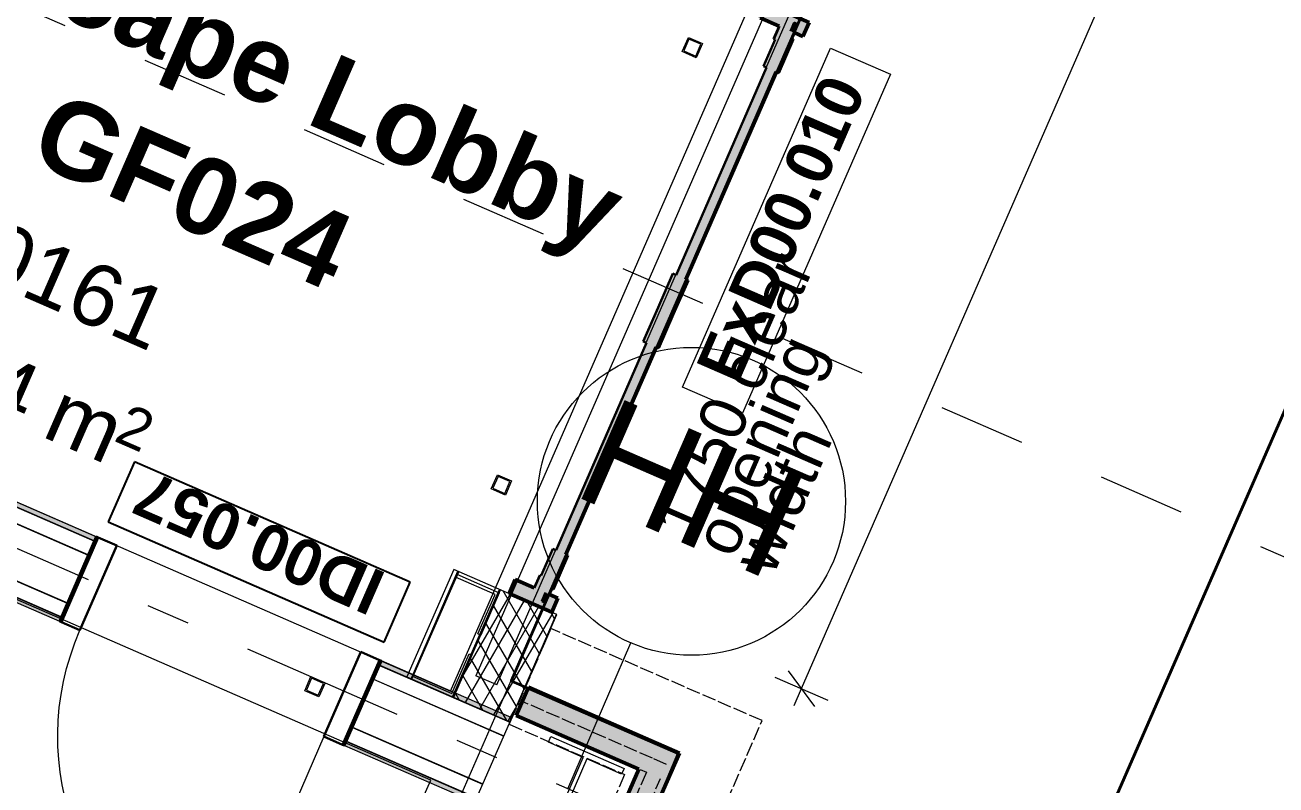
# Model space of a CAD drawing. Header units: millimetres. Extents: x -99530 to 90294, y -97212 to 56397.
# Drawn here: x -2837 to 1224, y -54804 to -52336 of the extents above; entities that cross this region are included whole.
import ezdxf
from ezdxf.enums import TextEntityAlignment as Align

# ---------------------------------------------------------------- set-up
doc = ezdxf.new("R2010")
doc.units = ezdxf.units.MM
doc.header["$MEASUREMENT"] = 0
for name, pattern in [('Dashed', [564.444447, 282.222223, -282.222223]), ('Double Dashed', [1093.611073, 529.166651, -211.666656, 141.111112, -211.666656]), ('Hidden Line', [55, 45, -10])]:
    doc.linetypes.add(name, pattern=pattern)
for name, color, linetype in [('A-25-M_Wall_Ext', 7, 'Continuous'), ('A-25-M_Wall_Int', 7, 'Continuous'), ('A-95-MC_Marker_Section_P2.Marker', 7, 'Continuous'), ('COLUMN.IFC Import', 7, 'Continuous'), ('New_A-05-M_Gross_Int_Circulation', 7, 'Continuous'), ('New_A-05-M_Gross_Int_WC_s', 7, 'Continuous'), ('New_A-15-MG_Structural_Grid_Phase_2', 7, 'Continuous'), ('New_A-20-M_Hard_Landscape', 7, 'Continuous'), ('New_A-25-M_Curtain_Wall', 7, 'Continuous'), ('New_A-25-M_Wall_Ext', 7, 'Continuous'), ('New_A-25-M_Wall_Int', 7, 'Continuous'), ('New_A-95-D_Dim_Grid.Dim', 7, 'Continuous'), ('New_ArchiCAD Door Markers', 7, 'Continuous'), ('New_ArchiCAD Doors', 7, 'Continuous')]:
    doc.layers.add(name, color=color, linetype=linetype)
for name, color, linetype, lineweight, true_color in [('A-25-M_Wall_Ext_Pen_No__107', 7, 'Continuous', 15, 0xa6a6a6), ('A-25-M_Wall_Ext_Pen_No__27', 7, 'Continuous', 50, 0x2a2a2a), ('A-25-M_Wall_Int_Pen_No__107', 7, 'Continuous', 15, 0xa6a6a6), ('New_A-05-M_Gross_Int_Circulation_Pen_No__74', 7, 'Continuous', 20, 0x606060), ('New_A-05-M_Gross_Int_WC_s_Pen_No__74', 7, 'Continuous', 20, 0x606060), ('New_A-15-MG_Structural_Grid_Phase_2_Pen_No__222', 7, 'Continuous', 13, 0x65af33), ('New_A-20-M_Hard_Landscape_Pen_No__53', 7, 'Continuous', 35, 0x444444), ('New_A-25-M_Curtain_Wall_Pen_No__103', 7, 'Continuous', 15, 0xa6a6a6), ('New_A-25-M_Curtain_Wall_Pen_No__144', 7, 'Continuous', 0, 0xc8c8c8), ('New_A-25-M_Curtain_Wall_Pen_No__23', 7, 'Continuous', 30, 0x2a2a2a), ('New_A-25-M_Curtain_Wall_Pen_No__27', 7, 'Continuous', 50, 0x2a2a2a), ('New_A-25-M_Wall_Ext_Pen_No__107', 7, 'Continuous', 15, 0xa6a6a6), ('New_A-25-M_Wall_Ext_Pen_No__27', 7, 'Continuous', 50, 0x2a2a2a), ('New_A-25-M_Wall_Int_Pen_No__107', 7, 'Continuous', 15, 0xa6a6a6), ('New_A-25-M_Wall_Int_Pen_No__81', 7, 'Continuous', 20, 0x6a6a6a), ('New_ArchiCAD Doors_Pen_No__43', 7, 'Continuous', 30, 0x444444), ('New_ArchiCAD Doors_Pen_No__63', 7, 'Continuous', 20, 0x606060)]:
    doc.layers.add(name, color=color, linetype=linetype, lineweight=lineweight, true_color=true_color)
for name, color, linetype, lineweight in [('A-25-M_Wall_Ext_Pen_No__87', 8, 'Continuous', 20), ('A-25-M_Wall_Int_Pen_No__1', 7, 'Continuous', 13), ('A-95-MC_Marker_Section_P2.Marker_Pen_No__1', 7, 'Continuous', 13), ('COLUMN.IFC Import_Pen_No__2', 8, 'Continuous', 15), ('New_A-25-M_Wall_Ext_Pen_No__87', 8, 'Continuous', 20), ('New_A-25-M_Wall_Int_Pen_No__1', 7, 'Continuous', 13), ('New_A-95-D_Dim_Grid.Dim_Pen_No__4', 7, 'Continuous', 20), ('New_A-95-P_Drawing_Pen_No__1', 7, 'Continuous', 13), ('New_A-95-P_Text_1_50_GA_Pen_No__1', 7, 'Continuous', 13), ('New_ArchiCAD Door Markers_Pen_No__1', 7, 'Continuous', 13), ('New_ArchiCAD Door Markers_Pen_No__5', 7, 'Continuous', 25), ('New_ArchiCAD Doors_Pen_No__1', 7, 'Continuous', 13), ('New_ArchiCAD Zone Stamps_Pen_No__6', 7, 'Continuous', 35), ('New_ArchiCAD Zone Stamps_Pen_No__9', 7, 'Continuous', 13)]:
    doc.layers.add(name, color=color, linetype=linetype, lineweight=lineweight)
doc.styles.add('GENERATED_STYLE_1', font='')
doc.styles.add('GENERATED_STYLE_2', font='')
doc.styles.add('GENERATED_STYLE_3', font='')
doc.styles.add('GENERATED_STYLE_4', font='')
doc.styles.get('GENERATED_STYLE_1').set_extended_font_data('Arial', bold=True)
doc.styles.get('GENERATED_STYLE_2').set_extended_font_data('Swis721 BT', bold=True)
doc.styles.get('GENERATED_STYLE_3').set_extended_font_data('Arial')
doc.styles.get('GENERATED_STYLE_4').set_extended_font_data('Swis721 BT')
doc.dimstyles.new('GENERATED_STYLE__2', dxfattribs={"dimtxt": 300, "dimasz": 95, "dimexe": 0.18, "dimexo": 0, "dimgap": 0.09, "dimtad": 1, "dimdec": 0, "dimzin": 0, "dimdsep": 46, "dimtxsty": 'GENERATED_STYLE_4', "dimblk": 'ARROWHEAD_2', "dimblk1": 'ARROWHEAD_2', "dimblk2": 'ARROWHEAD_2', "dimcen": 0.09, "dimclrd": 7, "dimclre": 7, "dimclrt": 7, "dimadec": 0, "dimazin": 0, "dimtfac": 1, "dimtdec": 4, "dimtmove": 0, "dimatfit": 3, "dimfxl": 1, "dimtolj": 1, "dimtzin": 0, "dimarcsym": 0})

# ---------------------------------------------------------------- blocks, each defined once
blk = doc.blocks.new('Wall_31_1', base_point=(-1372.9, -54449.3))
at = {"layer": 'A-25-M_Wall_Ext_Pen_No__87', "linetype": 'Continuous', "flags": 128}
for points in [[(1033.9, -48929.8), (-1372.9, -54449.3)], [(-1305, -54478.9), (1072.2, -49027.2)], [(-1306.9, -54478.1), (-1372.9, -54449.3)], [(-1305, -54478.9), (-1306.9, -54478.1)]]:
    blk.add_lwpolyline(points, dxfattribs=at)
blk = doc.blocks.new('Escape Lobby_INB 0161_52_1', base_point=(-2435.3, -53356.5))
at = {"layer": 'New_A-05-M_Gross_Int_Circulation_Pen_No__74', "linetype": 'Continuous'}
for p, q in [((-1455.6, -54499), (-432.3, -52152.1)), ((-4419.7, -53206.5), (-1455.6, -54499))]:
    blk.add_line(p, q, dxfattribs=at)
at = {"layer": 'New_ArchiCAD Zone Stamps_Pen_No__9'}
for tag, height, style, p in [('ROOM_NAME', 250, 'GENERATED_STYLE_1', (-3041.3, -51895.7)), ('zoneNameLine2', 250, 'GENERATED_STYLE_1', (-3229.8, -52327.9)), ('ROOM_NUMBER', 200, 'GENERATED_STYLE_3', (-3418.2, -52748.6)), ('measuredAreaCode', 200, 'GENERATED_STYLE_3', (-3575.2, -53108.7)), ('DUMMY_649', 200, 'GENERATED_STYLE_3', (-3267.8, -53242.7)), ('DUMMY_650', 200, 'GENERATED_STYLE_3', (-2778.5, -53456.1)), ('DUMMY_651', 133.3, 'GENERATED_STYLE_3', (-2499.2, -53562.7))]:
    blk.add_attdef(tag, text='', height=height, rotation=336.4404, dxfattribs=dict(at, style=style)).set_placement(p, align=Align.TOP_LEFT)
blk = doc.blocks.new('Male WC_INB 0163_87_1', base_point=(-7292.1, -60664.2))
at = {"layer": 'New_A-05-M_Gross_Int_WC_s_Pen_No__74', "linetype": 'Continuous'}
blk.add_line((-1519.7, -54788.4), (-3256.1, -54031.3), dxfattribs=at)
blk.add_arc((-26580.2, -43935.2), 27309.7, 326.63138, 336.58338, dxfattribs=at)
at = {"layer": 'New_ArchiCAD Zone Stamps_Pen_No__6'}
for tag, height, style, p in [('ROOM_NAME', 250, 'GENERATED_STYLE_1', (-7557.7, -59352)), ('zoneNameLine2', 250, 'GENERATED_STYLE_1', (-7746.1, -59784.1)), ('ROOM_NUMBER', 200, 'GENERATED_STYLE_3', (-7934.5, -60204.8)), ('measuredAreaCode', 200, 'GENERATED_STYLE_3', (-8091.6, -60564.9)), ('DUMMY_649', 200, 'GENERATED_STYLE_3', (-7784.2, -60699)), ('DUMMY_650', 200, 'GENERATED_STYLE_3', (-7294.8, -60912.3)), ('DUMMY_651', 133.3, 'GENERATED_STYLE_3', (-7015.5, -61018.9))]:
    blk.add_attdef(tag, text='', height=height, rotation=336.4404, dxfattribs=dict(at, style=style)).set_placement(p, align=Align.TOP_LEFT)
blk = doc.blocks.new('Mesh_13_1', base_point=(-603, -57840.4))
at = {"layer": 'New_A-20-M_Hard_Landscape_Pen_No__53', "linetype": 'Continuous', "flags": 128}
blk.add_lwpolyline([(-603, -57840.4), (9115.4, -62078.1), (11789.5, -55936.9), (2074.3, -51700.6)], close=True, dxfattribs=at)
blk = doc.blocks.new('Mesh_14_1', base_point=(-1940.9, -57257))
at = {"layer": 'New_A-20-M_Hard_Landscape_Pen_No__53', "linetype": 'Continuous', "flags": 128}
blk.add_lwpolyline([(-1940.9, -57257), (-603, -57840.4), (2074.3, -51700.6), (11792.7, -55938.3), (12592.1, -54105), (1085.9, -49087.7), (-1259.1, -54465.7), (-716.6, -54702.3, -0.022091)], format="xyb", close=True, dxfattribs=at)
blk = doc.blocks.new('Curtain Wall_20_1')
at = {"layer": 'New_A-25-M_Curtain_Wall_Pen_No__103', "linetype": 'Continuous'}
for points in [[(-340, -52327.9), (-352, -52355.4), (-342.9, -52359.4), (-330.9, -52331.9)], [(-440.1, -52469.7), (-389.7, -52491.7), (-341.7, -52381.7), (-392.1, -52359.7)], [(-406.7, -52380.6), (-402.1, -52382.6), (-384.1, -52341.4), (-388.7, -52339.4)], [(-392.1, -52359.7), (-346.3, -52379.7), (-338.3, -52361.4), (-384.1, -52341.4)], [(-723.3, -53148), (-694, -53160.8), (-400.2, -52487.1), (-429.5, -52474.3)], [(-781.8, -53253.4), (-731.4, -53275.4), (-683.4, -53165.4), (-733.8, -53143.4)], [(-781.8, -53253.4), (-829.8, -53363.4), (-779.4, -53385.4), (-731.4, -53275.4)], [(-819.2, -53368), (-1113, -54041.8), (-1083.7, -54054.6), (-789.9, -53380.8)], [(-1123.6, -54037.2), (-1171.5, -54147.2), (-1121.1, -54169.2), (-1073.1, -54059.2)], [(-1184.1, -54163.5), (-1179.5, -54165.5), (-1161.5, -54124.3), (-1166.1, -54122.3)], [(-1179.5, -54165.5), (-1133.7, -54185.5), (-1125.7, -54167.2), (-1171.5, -54147.2)], [(-1159.4, -54207), (-1150.3, -54211), (-1138.3, -54183.5), (-1147.4, -54179.5)]]:
    blk.add_hatch(color=256, dxfattribs=at).paths.add_polyline_path(points)
at = {"layer": 'New_A-25-M_Curtain_Wall_Pen_No__144', "linetype": 'Continuous'}
for points in [[(-430.1, -52266.8), (-450.1, -52312.6), (-311.7, -52373), (-291.7, -52327.1)], [(-1245.5, -54136.7), (-1265.5, -54182.6), (-1127.1, -54242.9), (-1107.1, -54197.1)]]:
    blk.add_hatch(color=256, dxfattribs=at).paths.add_polyline_path(points)
at = {"layer": 'New_A-25-M_Curtain_Wall_Pen_No__23', "linetype": 'Continuous'}
for p, q in [((-340, -52327.9), (-352, -52355.4)), ((-330.9, -52331.9), (-342.9, -52359.4)), ((-340, -52327.9), (-330.9, -52331.9)), ((-388.7, -52339.4), (-406.7, -52380.6)), ((-338.3, -52361.4), (-346.3, -52379.7)), ((-402.1, -52382.6), (-440.1, -52469.7)), ((-406.7, -52380.6), (-402.1, -52382.6)), ((-341.7, -52381.7), (-389.7, -52491.7)), ((-346.3, -52379.7), (-341.7, -52381.7)), ((-429.5, -52474.3), (-723.3, -53148)), ((-400.2, -52487.1), (-694, -53160.8)), ((-440.1, -52469.7), (-429.5, -52474.3)), ((-400.2, -52487.1), (-389.7, -52491.7)), ((-733.8, -53143.4), (-723.3, -53148)), ((-694, -53160.8), (-683.4, -53165.4)), ((-819.2, -53368), (-1113, -54041.8)), ((-789.9, -53380.8), (-1083.7, -54054.6)), ((-829.8, -53363.4), (-819.2, -53368)), ((-789.9, -53380.8), (-779.4, -53385.4)), ((-1123.6, -54037.2), (-1161.5, -54124.3)), ((-1123.6, -54037.2), (-1113, -54041.8)), ((-1073.1, -54059.2), (-1121.1, -54169.2)), ((-1083.7, -54054.6), (-1073.1, -54059.2)), ((-1166.1, -54122.3), (-1184.1, -54163.5)), ((-1166.1, -54122.3), (-1161.5, -54124.3)), ((-1147.4, -54179.5), (-1159.4, -54207)), ((-1138.3, -54183.5), (-1150.3, -54211)), ((-1125.7, -54167.2), (-1133.7, -54185.5)), ((-1125.7, -54167.2), (-1121.1, -54169.2)), ((-1159.4, -54207), (-1150.3, -54211))]:
    blk.add_line(p, q, dxfattribs=at)
at = {"layer": 'New_A-25-M_Curtain_Wall_Pen_No__23', "linetype": 'Continuous', "flags": 128}
for points in [[(-733.8, -53143.4), (-781.8, -53253.4), (-829.8, -53363.4)], [(-683.4, -53165.4), (-731.4, -53275.4), (-779.4, -53385.4)]]:
    blk.add_lwpolyline(points, dxfattribs=at)
at = {"layer": 'New_A-25-M_Curtain_Wall_Pen_No__27', "linetype": 'Continuous'}
for p, q in [((-430.1, -52266.8), (-450.1, -52312.6)), ((-430.1, -52266.8), (-291.7, -52327.1)), ((-450.1, -52312.6), (-388.7, -52339.4)), ((-291.7, -52327.1), (-311.7, -52373)), ((-338.3, -52361.4), (-311.7, -52373)), ((-1245.5, -54136.7), (-1265.5, -54182.6)), ((-1245.5, -54136.7), (-1184.1, -54163.5)), ((-1265.5, -54182.6), (-1127.1, -54242.9)), ((-1133.7, -54185.5), (-1107.1, -54197.1)), ((-1107.1, -54197.1), (-1127.1, -54242.9))]:
    blk.add_line(p, q, dxfattribs=at)
blk = doc.blocks.new('Door 19_8')
at = {"layer": 'New_ArchiCAD Doors_Pen_No__1', "linetype": 'Continuous'}
for p, q in [((-505, -15), (-505, 0)), ((505, -15), (505, 0)), ((-505, -16), (-505, -15)), ((-505, -64), (-505, -16)), ((505, -16), (505, -15)), ((505, -64), (505, -16)), ((-505, -65), (-505, -64)), ((-505, -235), (-505, -65)), ((505, -65), (505, -64)), ((505, -235), (505, -65)), ((-505, -236), (-505, -235)), ((-505, -284), (-505, -236)), ((505, -236), (505, -235)), ((505, -284), (505, -236)), ((-505, -285), (-505, -284)), ((505, -285), (505, -284)), ((-505, -300), (-505, -285)), ((505, -300), (505, -285))]:
    blk.add_line(p, q, dxfattribs=at)
at = {"layer": 'New_ArchiCAD Doors_Pen_No__43', "linetype": 'Continuous'}
for p, q in [((-498, 0), (-505, 0)), ((-505, 0), (-505, -300)), ((-432, 0), (-498, 0)), ((-498, 0), (-498, -300)), ((-432, -300), (-432, 0)), ((498, 0), (432, 0)), ((432, 0), (432, -300)), ((498, 0), (505, 0)), ((498, -300), (498, 0)), ((505, 0), (505, -300)), ((-498, -300), (-505, -300)), ((-498, -300), (-432, -300)), ((432, -300), (498, -300)), ((498, -300), (505, -300))]:
    blk.add_line(p, q, dxfattribs=at)
at = {"layer": 'New_ArchiCAD Doors_Pen_No__63', "linetype": 'Continuous'}
blk.add_line((432, 0), (432, 864), dxfattribs=at)
blk.add_arc((432, 0), 864, 90, 180, dxfattribs=at)
blk = doc.blocks.new('Door Stamp 17_24')
at = {"layer": 'New_ArchiCAD Door Markers_Pen_No__5', "linetype": 'Continuous'}
for p, q in [((-488.3, -359.6), (-488.4, -571.4)), ((488.8, -360), (-488.3, -359.6)), ((488.8, -571.7), (488.8, -360)), ((-488.4, -571.4), (488.8, -571.7)), ((-488.4, -571.4), (488.8, -571.7))]:
    blk.add_line(p, q, dxfattribs=at)
at = {"layer": 'New_ArchiCAD Door Markers_Pen_No__1', "style": 'GENERATED_STYLE_2'}
blk.add_attdef('AC_WIDO_ID', text='', height=150, rotation=359.9822, dxfattribs=at).set_placement((-429.5, -526.8), align=Align.BOTTOM_LEFT)
blk = doc.blocks.new('Wall_125_1', base_point=(-1376.8, -54860.6))
at = {"layer": 'New_A-25-M_Wall_Int_Pen_No__107', "linetype": 'Continuous'}
for points in [[(-4416.7, -53207.8), (-4422.7, -53221.6), (-2611.2, -54011.4), (-2605.2, -53997.7)], [(-4530.6, -53469), (-4536.6, -53482.8), (-2725.1, -54272.7), (-2719.1, -54258.9)], [(-1685.4, -54415.1), (-1262.9, -54599.4), (-1256.9, -54585.6), (-1679.4, -54401.4)], [(-1793.3, -54662.6), (-1799.3, -54676.4), (-1376.8, -54860.6), (-1370.8, -54846.9)]]:
    blk.add_hatch(color=256, dxfattribs=at).paths.add_polyline_path(points)
at = {"layer": 'New_A-25-M_Wall_Int_Pen_No__81', "linetype": 'Continuous', "lineweight": 0, "true_color": 0x353535}
for points in [[(-4422.7, -53221.6), (-4423.1, -53222.5), (-2611.6, -54012.4), (-2611.2, -54011.4)], [(-4442.2, -53266.5), (-4442.6, -53267.4), (-2631.2, -54057.3), (-2630.8, -54056.4)], [(-4510.6, -53423.2), (-4511, -53424.1), (-2699.5, -54214), (-2699.1, -54213.1)], [(-4530.2, -53468.1), (-4530.6, -53469), (-2719.1, -54258.9), (-2718.7, -54258)], [(-1685.8, -54416.1), (-1263.3, -54600.3), (-1262.9, -54599.4), (-1685.4, -54415.1)], [(-1705.4, -54461), (-1282.9, -54645.2), (-1282.5, -54644.3), (-1705, -54460.1)], [(-1773.7, -54617.7), (-1351.2, -54802), (-1350.8, -54801), (-1773.3, -54616.8)], [(-1793.3, -54662.6), (-1370.8, -54846.9), (-1370.4, -54846), (-1792.9, -54661.7)]]:
    blk.add_hatch(color=250, dxfattribs=at).paths.add_polyline_path(points)
at = {"layer": 'New_A-25-M_Wall_Int_Pen_No__1', "linetype": 'Continuous'}
for p, q in [((-4423.1, -53222.5), (-2611.6, -54012.4)), ((-4422.7, -53221.6), (-2611.2, -54011.4)), ((-4442.6, -53267.4), (-2631.2, -54057.3)), ((-4442.2, -53266.5), (-2630.8, -54056.4)), ((-4511, -53424.1), (-2699.5, -54214)), ((-4510.6, -53423.2), (-2699.1, -54213.1)), ((-4530.6, -53469), (-2719.1, -54258.9)), ((-4530.2, -53468.1), (-2718.7, -54258)), ((-2605.2, -53997.7), (-2611.2, -54011.4)), ((-2611.6, -54012.4), (-2630.8, -54056.4)), ((-2611.2, -54011.4), (-2611.6, -54012.4)), ((-2631.2, -54057.3), (-2699.1, -54213.1)), ((-2630.8, -54056.4), (-2631.2, -54057.3)), ((-2699.5, -54214), (-2718.7, -54258)), ((-2699.1, -54213.1), (-2699.5, -54214)), ((-2719.1, -54258.9), (-2725.1, -54272.7)), ((-2718.7, -54258), (-2719.1, -54258.9)), ((-1679.4, -54401.4), (-1685.4, -54415.1)), ((-1685.8, -54416.1), (-1705, -54460.1)), ((-1685.4, -54415.1), (-1685.8, -54416.1)), ((-1685.8, -54416.1), (-1263.3, -54600.3)), ((-1685.4, -54415.1), (-1262.9, -54599.4)), ((-1705.4, -54461), (-1773.3, -54616.8)), ((-1705, -54460.1), (-1705.4, -54461)), ((-1705.4, -54461), (-1282.9, -54645.2)), ((-1705, -54460.1), (-1282.5, -54644.3)), ((-1773.7, -54617.7), (-1792.9, -54661.7)), ((-1773.3, -54616.8), (-1773.7, -54617.7)), ((-1773.7, -54617.7), (-1351.2, -54802)), ((-1773.3, -54616.8), (-1350.8, -54801)), ((-1793.3, -54662.6), (-1799.3, -54676.4)), ((-1792.9, -54661.7), (-1793.3, -54662.6)), ((-1793.3, -54662.6), (-1370.8, -54846.9)), ((-1792.9, -54661.7), (-1370.4, -54846))]:
    blk.add_line(p, q, dxfattribs=at)
at = {"layer": 'New_A-25-M_Wall_Int_Pen_No__1', "linetype": 'Continuous', "flags": 128}
for points in [[(-2605.2, -53997.7), (-4416.7, -53207.8)], [(-4536.6, -53482.8), (-2725.1, -54272.7)], [(-1256.9, -54585.6), (-1679.4, -54401.4)], [(-1376.8, -54860.6), (-1256.9, -54585.6)], [(-1799.3, -54676.4), (-1376.8, -54860.6)]]:
    blk.add_lwpolyline(points, dxfattribs=at)
at = {"layer": 'New_ArchiCAD Door Markers'}
ref = blk.add_blockref('Door Stamp 17_24', (-2262.2, -54474.5), dxfattribs=dict(at, rotation=156.4403367695225))
ref.add_attrib('AC_WIDO_ID', 'ID00.057', dxfattribs={"layer": 'New_ArchiCAD Door Markers_Pen_No__1', "color": 7, "height": 150, "rotation": 156.4225, "style": 'GENERATED_STYLE_2'}).set_placement((-1640.1, -54077.8), align=Align.BOTTOM_LEFT)
at = {"layer": 'New_ArchiCAD Doors', "color": 251, "linetype": 'Continuous', "lineweight": 20, "true_color": 0x606060, "xscale": -0.9999999999999999, "zscale": 1000, "rotation": 156.4403367695225}
blk.add_blockref('Door 19_8', (-2262.2, -54474.5), dxfattribs=at)
blk = doc.blocks.new('Wall_130_1', base_point=(-969.2, -55038.4))
at = {"layer": 'New_A-25-M_Wall_Ext_Pen_No__107', "linetype": 'Continuous', "lineweight": 0, "true_color": 0x535353}
blk.add_hatch(color=251, dxfattribs=at).paths.add_polyline_path([(-877.5, -55078.3), (-752.8, -54792.3), (-844.4, -54752.4), (-969.2, -55038.4)])
at = {"layer": 'New_A-25-M_Wall_Ext_Pen_No__27', "linetype": 'Continuous', "flags": 128}
for points in [[(-844.4, -54752.4), (-969.2, -55038.4)], [(-877.5, -55078.3), (-752.8, -54792.3)]]:
    blk.add_lwpolyline(points, dxfattribs=at)
blk = doc.blocks.new('Wall_132_1', base_point=(-773.9, -54783.1))
at = {"layer": 'New_A-25-M_Wall_Ext_Pen_No__87', "linetype": 'Hidden Line', "flags": 128}
for points in [[(-1222.9, -54532.8), (-1242.9, -54578.6)], [(-799.8, -54717.3), (-1222.9, -54532.8)], [(-1242.9, -54578.6), (-819.8, -54763.1)]]:
    blk.add_lwpolyline(points, dxfattribs=at)
blk = doc.blocks.new('Wall_133_1', base_point=(-944.5, -55049.1))
at = {"layer": 'New_A-25-M_Wall_Ext_Pen_No__87', "linetype": 'Hidden Line', "flags": 128}
for points in [[(-754, -54737.3), (-799.8, -54717.3)], [(-819.8, -54763.1), (-944.5, -55049.1)], [(-898.6, -55069.1), (-773.9, -54783.1)]]:
    blk.add_lwpolyline(points, dxfattribs=at)
blk = doc.blocks.new('Wall_417_1', base_point=(-444.3, -54595.2))
at = {"layer": 'A-25-M_Wall_Ext_Pen_No__87', "linetype": 'Hidden Line', "flags": 128}
for points in [[(-625.4, -55010.5), (-444.3, -54595.2)], [(-890.6, -54770.4), (-936.5, -54875.8)]]:
    blk.add_lwpolyline(points, dxfattribs=at)
blk = doc.blocks.new('Wall_421_1', base_point=(-444.3, -54595.2))
at = {"layer": 'A-25-M_Wall_Ext_Pen_No__87', "linetype": 'Hidden Line', "flags": 128}
for points in [[(-1140.4, -54321.1), (-1150.4, -54344)], [(-1129.7, -54296.3), (-1140.4, -54321.1)], [(-444.3, -54595.2), (-1129.7, -54296.3)], [(-1150.4, -54344), (-1190.4, -54435.7)], [(-1190.4, -54435.7), (-1197.6, -54452.2)], [(-1198.4, -54454), (-1258.4, -54591.5)], [(-1197.6, -54452.2), (-1198.4, -54454)], [(-1259.2, -54593.3), (-1265.2, -54607.1)], [(-1265.2, -54607.1), (-890.6, -54770.4)], [(-1258.4, -54591.5), (-1259.2, -54593.3)]]:
    blk.add_lwpolyline(points, dxfattribs=at)
blk = doc.blocks.new('Wall_422_1', base_point=(-712.8, -54700.7))
at = {"layer": 'A-25-M_Wall_Ext_Pen_No__107', "linetype": 'Continuous', "lineweight": 0, "true_color": 0x535353}
blk.add_hatch(color=251, dxfattribs=at).paths.add_polyline_path([(-712.8, -54700.7), (-1202.9, -54486.9), (-1242.9, -54578.6), (-752.8, -54792.3)])
at = {"layer": 'A-25-M_Wall_Ext_Pen_No__27', "linetype": 'Continuous', "flags": 128}
for points in [[(-1202.9, -54486.9), (-1242.9, -54578.6)], [(-712.8, -54700.7), (-1202.9, -54486.9)], [(-1242.9, -54578.6), (-844.4, -54752.4)], [(-752.8, -54792.3), (-712.8, -54700.7)]]:
    blk.add_lwpolyline(points, dxfattribs=at)
blk = doc.blocks.new('Wall_423_1', base_point=(-1110.6, -54250.1))
at = {"layer": 'A-25-M_Wall_Int_Pen_No__107', "linetype": 'Continuous'}
h = blk.add_hatch(dxfattribs=at)
h.set_pattern_fill('Plaster_0001', color=256, style=0, pattern_type=2)
h.set_pattern_definition([(66.4404, (0, 0), (-158.76755, 69.2305), [0, -100]), (66.4404, (-59.4, 80.45), (-158.76755, 69.2305), [0, -100])])
h.paths.add_polyline_path([(-1583.7, -54459.5), (-1431.4, -54110.2), (-1445.2, -54104.2), (-1597.5, -54453.5)])
at = {"layer": 'A-25-M_Wall_Int_Pen_No__107', "linetype": 'Continuous', "lineweight": 0, "true_color": 0x535353}
for points in [[(-1581, -54460.7), (-1428.7, -54111.4), (-1431.4, -54110.2), (-1583.7, -54459.5)], [(-1446.2, -54519.4), (-1293.9, -54170.2), (-1296.7, -54169), (-1449, -54518.2)]]:
    blk.add_hatch(color=251, dxfattribs=at).paths.add_polyline_path(points)
at = {"layer": 'A-25-M_Wall_Int_Pen_No__107', "linetype": 'Continuous'}
for points in [[(-1445.8, -54519.6), (-1293.5, -54170.4), (-1293.9, -54170.2), (-1446.2, -54519.4)], [(-1262.9, -54599.4), (-1110.6, -54250.1), (-1111.2, -54249.8), (-1263.5, -54599.1)]]:
    blk.add_hatch(color=256, dxfattribs=at).paths.add_polyline_path(points)
h = blk.add_hatch(dxfattribs=at)
h.set_pattern_fill('Batt_Insulation_0001', color=256, style=0, pattern_type=2)
h.set_pattern_definition([(60, (0, 0), (-43.30127, 25), []), (120, (0, 0), (43.30127, 25), [])])
h.paths.add_polyline_path([(-1263.5, -54599.1), (-1111.2, -54249.8), (-1293.5, -54170.4), (-1445.8, -54519.6)])
at = {"layer": 'A-25-M_Wall_Int_Pen_No__1', "linetype": 'Continuous'}
for p, q in [((-1583.7, -54459.5), (-1431.4, -54110.2)), ((-1581, -54460.7), (-1428.7, -54111.4)), ((-1449, -54518.2), (-1296.7, -54169)), ((-1446.2, -54519.4), (-1293.9, -54170.2)), ((-1445.8, -54519.6), (-1293.5, -54170.4)), ((-1263.5, -54599.1), (-1111.2, -54249.8))]:
    blk.add_line(p, q, dxfattribs=at)
at = {"layer": 'A-25-M_Wall_Int_Pen_No__1', "linetype": 'Continuous', "flags": 128}
for points in [[(-1445.2, -54104.2), (-1597.5, -54453.5)], [(-1110.6, -54250.1), (-1445.2, -54104.2)], [(-1262.9, -54599.4), (-1110.6, -54250.1)], [(-1597.5, -54453.5), (-1262.9, -54599.4)]]:
    blk.add_lwpolyline(points, dxfattribs=at)
blk = doc.blocks.new('Standard grid marker_26')
at = {"layer": 'New_A-15-MG_Structural_Grid_Phase_2_Pen_No__222', "linetype": 'Double Dashed'}
for p in [(-310.5, 27975.8), (-826.2, 27970.1)]:
    blk.add_line(p, (-826.2, 27970.1), dxfattribs=at)
at = {"layer": 'New_A-15-MG_Structural_Grid_Phase_2_Pen_No__222', "linetype": 'Continuous'}
blk.add_circle((-1326.2, 27964.6), 500, dxfattribs=at)
at = {"layer": 'New_A-15-MG_Structural_Grid_Phase_2_Pen_No__222', "linetype": 'Double Dashed'}
blk.add_point((-826.2, 27970.1), dxfattribs=at)
at = {"layer": 'New_A-15-MG_Structural_Grid_Phase_2_Pen_No__222', "style": 'GENERATED_STYLE_4'}
blk.add_attdef('AC_MarkerText_1', text='', height=350, rotation=90.3066, dxfattribs=at).set_placement((-1326.2, 28008), align=Align.MIDDLE_CENTER)
blk = doc.blocks.new('Column 103')
at = {"layer": 'COLUMN.IFC Import_Pen_No__2', "linetype": 'Continuous'}
for p, q in [((65, -65), (65, 75)), ((65, 75), (75, 75)), ((75, 75), (75, -75)), ((-75, -75), (-75, -65)), ((-75, -65), (65, -65)), ((75, -75), (-75, -75))]:
    blk.add_line(p, q, dxfattribs=at)
blk = doc.blocks.new('Column 104')
at = {"layer": 'COLUMN.IFC Import_Pen_No__2', "linetype": 'Continuous'}
for p, q in [((65, -65), (65, 75)), ((65, 75), (75, 75)), ((75, 75), (75, -75)), ((-75, -75), (-75, -65)), ((-75, -65), (65, -65)), ((75, -75), (-75, -75))]:
    blk.add_line(p, q, dxfattribs=at)
blk = doc.blocks.new('Column 108')
at = {"layer": 'COLUMN.IFC Import_Pen_No__2', "linetype": 'Continuous'}
for p, q in [((65, -65), (65, 75)), ((65, 75), (75, 75)), ((75, 75), (75, -75)), ((-75, -75), (-75, -65)), ((-75, -65), (65, -65)), ((75, -75), (-75, -75))]:
    blk.add_line(p, q, dxfattribs=at)
blk = doc.blocks.new('Column 109')
at = {"layer": 'COLUMN.IFC Import_Pen_No__2', "linetype": 'Continuous'}
for p, q in [((65, -65), (65, 75)), ((65, 75), (75, 75)), ((75, 75), (75, -75)), ((-75, -75), (-75, -65)), ((-75, -65), (65, -65)), ((75, -75), (-75, -75))]:
    blk.add_line(p, q, dxfattribs=at)
blk = doc.blocks.new('Column 145')
at = {"layer": 'COLUMN.IFC Import_Pen_No__2', "linetype": 'Continuous'}
for p, q in [((-129.4, 133.35), (129.4, 133.35)), ((-129.4, 112.85), (-129.4, 133.35)), ((129.4, 133.35), (129.4, 112.85)), ((-6.4, 112.85), (-129.4, 112.85)), ((-6.4, -112.85), (-6.4, 112.85)), ((6.4, 112.85), (6.4, -112.85)), ((129.4, 112.85), (6.4, 112.85)), ((-129.4, -112.85), (-6.4, -112.85)), ((-129.4, -133.35), (-129.4, -112.85)), ((6.4, -112.85), (129.4, -112.85)), ((129.4, -112.85), (129.4, -133.35)), ((129.4, -133.35), (-129.4, -133.35))]:
    blk.add_line(p, q, dxfattribs=at)
blk = doc.blocks.new('Discrete Accessory 1415')
at = {"layer": 'COLUMN.IFC Import_Pen_No__2', "linetype": 'Continuous'}
for p, q in [((-25, 25), (25, 25)), ((-25, -25), (-25, 25)), ((-21, 21), (-21, -21)), ((21, 21), (-21, 21)), ((21, -21), (21, 21)), ((25, 25), (25, -25)), ((25, -25), (-25, -25)), ((-21, -21), (21, -21))]:
    blk.add_line(p, q, dxfattribs=at)
blk = doc.blocks.new('Discrete Accessory 1428')
at = {"layer": 'COLUMN.IFC Import_Pen_No__2', "linetype": 'Continuous'}
for p, q in [((-25, 25), (25, 25)), ((-25, -25), (-25, 25)), ((-21, 21), (-21, -21)), ((21, 21), (-21, 21)), ((21, -21), (21, 21)), ((25, 25), (25, -25)), ((25, -25), (-25, -25)), ((-21, -21), (21, -21))]:
    blk.add_line(p, q, dxfattribs=at)
blk = doc.blocks.new('Discrete Accessory 1429')
at = {"layer": 'COLUMN.IFC Import_Pen_No__2', "linetype": 'Continuous'}
for p, q in [((-25, 25), (25, 25)), ((-25, -25), (-25, 25)), ((-21, 21), (-21, -21)), ((21, 21), (-21, 21)), ((21, -21), (21, 21)), ((25, 25), (25, -25)), ((25, -25), (-25, -25)), ((-21, -21), (21, -21))]:
    blk.add_line(p, q, dxfattribs=at)
blk = doc.blocks.new('Standard grid marker_35')
at = {"layer": 'New_A-15-MG_Structural_Grid_Phase_2_Pen_No__222', "linetype": 'Double Dashed'}
blk.add_line((2211.6, 0), (53472.7, 0), dxfattribs=at)
at = {"layer": 'New_A-15-MG_Structural_Grid_Phase_2_Pen_No__222', "style": 'GENERATED_STYLE_4'}
for tag, p in [('AC_MarkerText_1_0', (-500, 1206.2)), ('AC_MarkerText_1_1', (56184.2, 1206.2))]:
    blk.add_attdef(tag, text='', height=350, rotation=270, dxfattribs=at).set_placement(p, align=Align.MIDDLE_CENTER)
blk = doc.blocks.new('Standard grid marker_42')
at = {"layer": 'New_A-15-MG_Structural_Grid_Phase_2_Pen_No__222', "linetype": 'Double Dashed'}
blk.add_line((6679.2, 0), (0, 0), dxfattribs=at)
at = {"layer": 'New_A-15-MG_Structural_Grid_Phase_2_Pen_No__222', "style": 'GENERATED_STYLE_4'}
for tag, p in [('AC_MarkerText_1_0', (-500, 43.4)), ('AC_MarkerText_1_1', (24048.5, 43.4))]:
    blk.add_attdef(tag, text='', height=350, rotation=180, dxfattribs=at).set_placement(p, align=Align.MIDDLE_CENTER)
blk = doc.blocks.new('*D1930')
at = {"layer": 'New_A-95-D_Dim_Grid.Dim_Pen_No__4', "linetype": 'Continuous'}
for p, q in [((927.9, -49450.1), (-5263.2, -46750.5)), ((965.4, -49364.2), (890.4, -49536.1)), ((869.8, -49493), (985.9, -49407.3)), ((6534.1, -51894.7), (927.9, -49450.1)), ((6571.6, -51808.8), (6496.6, -51980.6)), ((6476, -51937.6), (6592.1, -51851.8)), ((9396, -53142.7), (6534.1, -51894.7))]:
    blk.add_line(p, q, dxfattribs=at)
at = {"layer": 'New_A-95-D_Dim_Grid.Dim_Pen_No__4', "insert": (3283.5, -50411.9), "char_height": 300, "attachment_point": 7, "rotation": 336.4404, "style": 'GENERATED_STYLE_4'}
blk.add_mtext('\\A1;{\\fSwis721 BT|b0|i0|c0|p34;6,116}', dxfattribs=at)
blk = doc.blocks.new('ARROWHEAD_2')
at = {"color": 0, "linetype": 'Continuous', "lineweight": 0}
for p, q in [((-0.378, -0.655), (0.378, 0.655)), ((0, 0), (-1, 0))]:
    blk.add_line(p, q, dxfattribs=at)
blk = doc.blocks.new('*D1935')
at = {"layer": 'New_A-95-D_Dim_Grid.Dim_Pen_No__4', "linetype": 'Continuous'}
for p, q in [((1938.9, -49083.3), (2110.7, -49158.2)), ((2067.7, -49178.8), (1981.9, -49062.7)), ((2049.2, -49064.7), (2024.8, -49120.8)), ((2024.8, -49120.8), (-317.1, -54491.6)), ((-360, -54433.5), (-274.3, -54549.6)), ((-403.1, -54454.1), (-231.2, -54529)), ((-317.1, -54491.6), (-341.6, -54547.6))]:
    blk.add_line(p, q, dxfattribs=at)
at = {"layer": 'New_A-95-D_Dim_Grid.Dim_Pen_No__4', "insert": (587, -52267.9), "char_height": 300, "attachment_point": 7, "rotation": 66.4404, "style": 'GENERATED_STYLE_4'}
blk.add_mtext('\\A1;{\\fSwis721 BT|b0|i0|c0|p34;5,859}', dxfattribs=at)
blk = doc.blocks.new('Cutting Plane_8_1', base_point=(12010.4, -58755.3))
at = {"layer": 'A-95-MC_Marker_Section_P2.Marker_Pen_No__1', "linetype": 'Dashed'}
blk.add_line((11781.2, -58655.4), (-40955.4, -35659.6), dxfattribs=at)

msp = doc.modelspace()

# ---------------------------------------------------------------- linework, layer by layer
at = {"layer": 'New_A-95-P_Text_1_50_GA_Pen_No__1', "linetype": 'Continuous', "flags": 128}
msp.add_lwpolyline([(-702, -53512.2), (-221.9, -52411.3), (-27.8, -52495.9), (-507.9, -53596.9)], close=True, dxfattribs=at)

# ---------------------------------------------------------------- block references
at = {"layer": 'A-25-M_Wall_Ext', "color": 250, "lineweight": 50, "true_color": 0x2a2a2a}
for name, p in [('Wall_31_1', (-1372.9, -54449.3)), ('Wall_421_1', (-444.3, -54595.2)), ('Wall_422_1', (-712.8, -54700.7)), ('Wall_417_1', (-444.3, -54595.2))]:
    msp.add_blockref(name, p, dxfattribs=at)
at = {"layer": 'A-25-M_Wall_Int', "color": 250, "lineweight": 50, "true_color": 0x2a2a2a}
msp.add_blockref('Wall_423_1', (-1110.6, -54250.1), dxfattribs=at)
at = {"layer": 'A-95-MC_Marker_Section_P2.Marker'}
msp.add_blockref('Cutting Plane_8_1', (12010.4, -58755.3), dxfattribs=at)
at = {"layer": 'COLUMN.IFC Import', "linetype": 'Continuous', "zscale": 1000}
for name, p, rotation in [('Discrete Accessory 1428', (-670.6, -52409), 246.4404115839877), ('Discrete Accessory 1429', (-1290.2, -53829.8), 246.4404115839877), ('Column 104', (-1396.4, -54218.7), 66.44041158398767), ('Column 108', (-1396.4, -54218.7), 66.44041158398767), ('Column 103', (-1484.7, -54421.3), 336.4404115839877), ('Column 109', (-1484.7, -54421.3), 336.4404115839877), ('Discrete Accessory 1415', (-1895.6, -54485.2), 246.4404115839877), ('Column 145', (-1064.2, -54820.7), 336.4404115839877)]:
    msp.add_blockref(name, p, dxfattribs=dict(at, rotation=rotation))
at = {"layer": 'New_A-05-M_Gross_Int_Circulation', "linetype": 'Continuous'}
ref = msp.add_blockref('Escape Lobby_INB 0161_52_1', (-2435.3, -53356.5), dxfattribs=at)
ref.add_attrib('ROOM_NAME', 'Escape Lobby', dxfattribs={"layer": 'New_ArchiCAD Zone Stamps_Pen_No__9', "color": 7, "height": 250, "rotation": 336.4404, "style": 'GENERATED_STYLE_1'}).set_placement((-3041.3, -51895.7), align=Align.TOP_LEFT)
ref.add_attrib('ROOM_NUMBER', 'INB 0161', dxfattribs={"layer": 'New_ArchiCAD Zone Stamps_Pen_No__9', "color": 7, "height": 200, "rotation": 336.4404, "style": 'GENERATED_STYLE_3'}).set_placement((-3418.2, -52748.6), align=Align.TOP_LEFT)
ref.add_attrib('zoneNameLine2', 'ID. GF024', dxfattribs={"layer": 'New_ArchiCAD Zone Stamps_Pen_No__9', "color": 7, "height": 250, "rotation": 336.4404, "style": 'GENERATED_STYLE_1'}).set_placement((-3229.8, -52327.9), align=Align.TOP_LEFT)
ref.add_attrib('DUMMY_649', '16.4', dxfattribs={"layer": 'New_ArchiCAD Zone Stamps_Pen_No__9', "color": 7, "height": 200, "rotation": 336.4404, "style": 'GENERATED_STYLE_3'}).set_placement((-3267.8, -53242.7), align=Align.TOP_LEFT)
ref.add_attrib('DUMMY_650', ' m', dxfattribs={"layer": 'New_ArchiCAD Zone Stamps_Pen_No__9', "color": 7, "height": 200, "rotation": 336.4404, "style": 'GENERATED_STYLE_3'}).set_placement((-2778.5, -53456.1), align=Align.TOP_LEFT)
ref.add_attrib('DUMMY_651', '2', dxfattribs={"layer": 'New_ArchiCAD Zone Stamps_Pen_No__9', "color": 7, "height": 133.3, "rotation": 336.4404, "style": 'GENERATED_STYLE_3'}).set_placement((-2499.2, -53562.7), align=Align.TOP_LEFT)
at = {"layer": 'New_A-05-M_Gross_Int_WC_s', "linetype": 'Continuous'}
msp.add_blockref('Male WC_INB 0163_87_1', (-7292.1, -60664.2), dxfattribs=at)
at = {"layer": 'New_A-15-MG_Structural_Grid_Phase_2', "color": 8, "linetype": 'Continuous', "lineweight": 15, "zscale": 1000}
for name, p, rotation in [('Standard grid marker_35', (-2323.9, -56907.5), 66.44041158399293), ('Standard grid marker_42', (-1.9, -55283.6), 156.4404115839929)]:
    msp.add_blockref(name, p, dxfattribs=dict(at, rotation=rotation))
at = {"layer": 'New_A-15-MG_Structural_Grid_Phase_2', "color": 8, "linetype": 'Continuous', "lineweight": 15}
ref = msp.add_blockref('Standard grid marker_26', (-26783.5, -43781.2), dxfattribs=dict(at, zscale=1000, rotation=246.1337837427074))
ref.add_attrib('AC_MarkerText_1', 'HH', dxfattribs={"layer": 'New_A-15-MG_Structural_Grid_Phase_2_Pen_No__222', "color": 85, "true_color": 0x65af33, "height": 350, "rotation": 336.4404, "style": 'GENERATED_STYLE_4'}).set_placement((-673.6, -53839.5), align=Align.MIDDLE_CENTER)
at = {"layer": 'New_A-20-M_Hard_Landscape', "color": 49, "lineweight": 35, "true_color": 0x444444}
for name, p in [('Mesh_14_1', (-1940.9, -57257)), ('Mesh_13_1', (-603, -57840.4))]:
    msp.add_blockref(name, p, dxfattribs=at)
at = {"layer": 'New_A-25-M_Curtain_Wall', "linetype": 'Continuous', "lineweight": 0}
msp.add_blockref('Curtain Wall_20_1', (0, 0), dxfattribs=at)
at = {"layer": 'New_A-25-M_Wall_Ext', "color": 250, "lineweight": 50, "true_color": 0x2a2a2a}
for name, p in [('Wall_132_1', (-773.9, -54783.1)), ('Wall_133_1', (-944.5, -55049.1)), ('Wall_130_1', (-969.2, -55038.4))]:
    msp.add_blockref(name, p, dxfattribs=at)
at = {"layer": 'New_A-25-M_Wall_Int', "color": 250, "lineweight": 50, "true_color": 0x2a2a2a}
msp.add_blockref('Wall_125_1', (-1376.8, -54860.6), dxfattribs=at)

# ---------------------------------------------------------------- texts
at = {"layer": 'New_A-95-P_Drawing_Pen_No__1', "linetype": 'Continuous', "insert": (-802.2, -53956.9), "char_height": 150, "width": 1191.318, "attachment_point": 1, "rotation": 66.4404, "line_spacing_factor": 0.558406, "style": 'GENERATED_STYLE_4'}
msp.add_mtext('\\A1;{\\fSwis721 BT|b0|i0|c0|p34;1750 clear opening width}', dxfattribs=at)
at = {"layer": 'New_A-95-P_Text_1_50_GA_Pen_No__1', "linetype": 'Continuous', "insert": (-452, -52966.1), "char_height": 150, "attachment_point": 2, "rotation": 66.4404, "style": 'GENERATED_STYLE_2'}
msp.add_mtext('\\A1;{\\fSwis721 BT|b1|i0|c0|p34;ExD00.010}', dxfattribs=at)

# ---------------------------------------------------------------- dimensions: what is measured, and where the dimension line sits
at = {"layer": 'New_A-95-D_Dim_Grid.Dim', "linetype": 'Continuous'}
for base, p1, p2, angle, picture, middle, turn in [((927.9, -49450.1), (6830, -51216.1), (1223.8, -48771.5), 156.4404, '*D1930', (3829.1, -50486.1), 336.4404), ((-317.1, -54491.6), (1223.8, -48771.5), (-1118.1, -54142.3), 246.4404, '*D1935', (661.3, -51722.3), 66.4404)]:
    dim = msp.add_linear_dim(base=base, p1=p1, p2=p2, angle=angle, dimstyle='GENERATED_STYLE__2', dxfattribs=at)
    dim.commit()
    dim.dimension.update_dxf_attribs({"geometry": picture, "text_midpoint": middle, "dimtype": 160, "text_rotation": turn})

doc.saveas('drawing.dxf')
